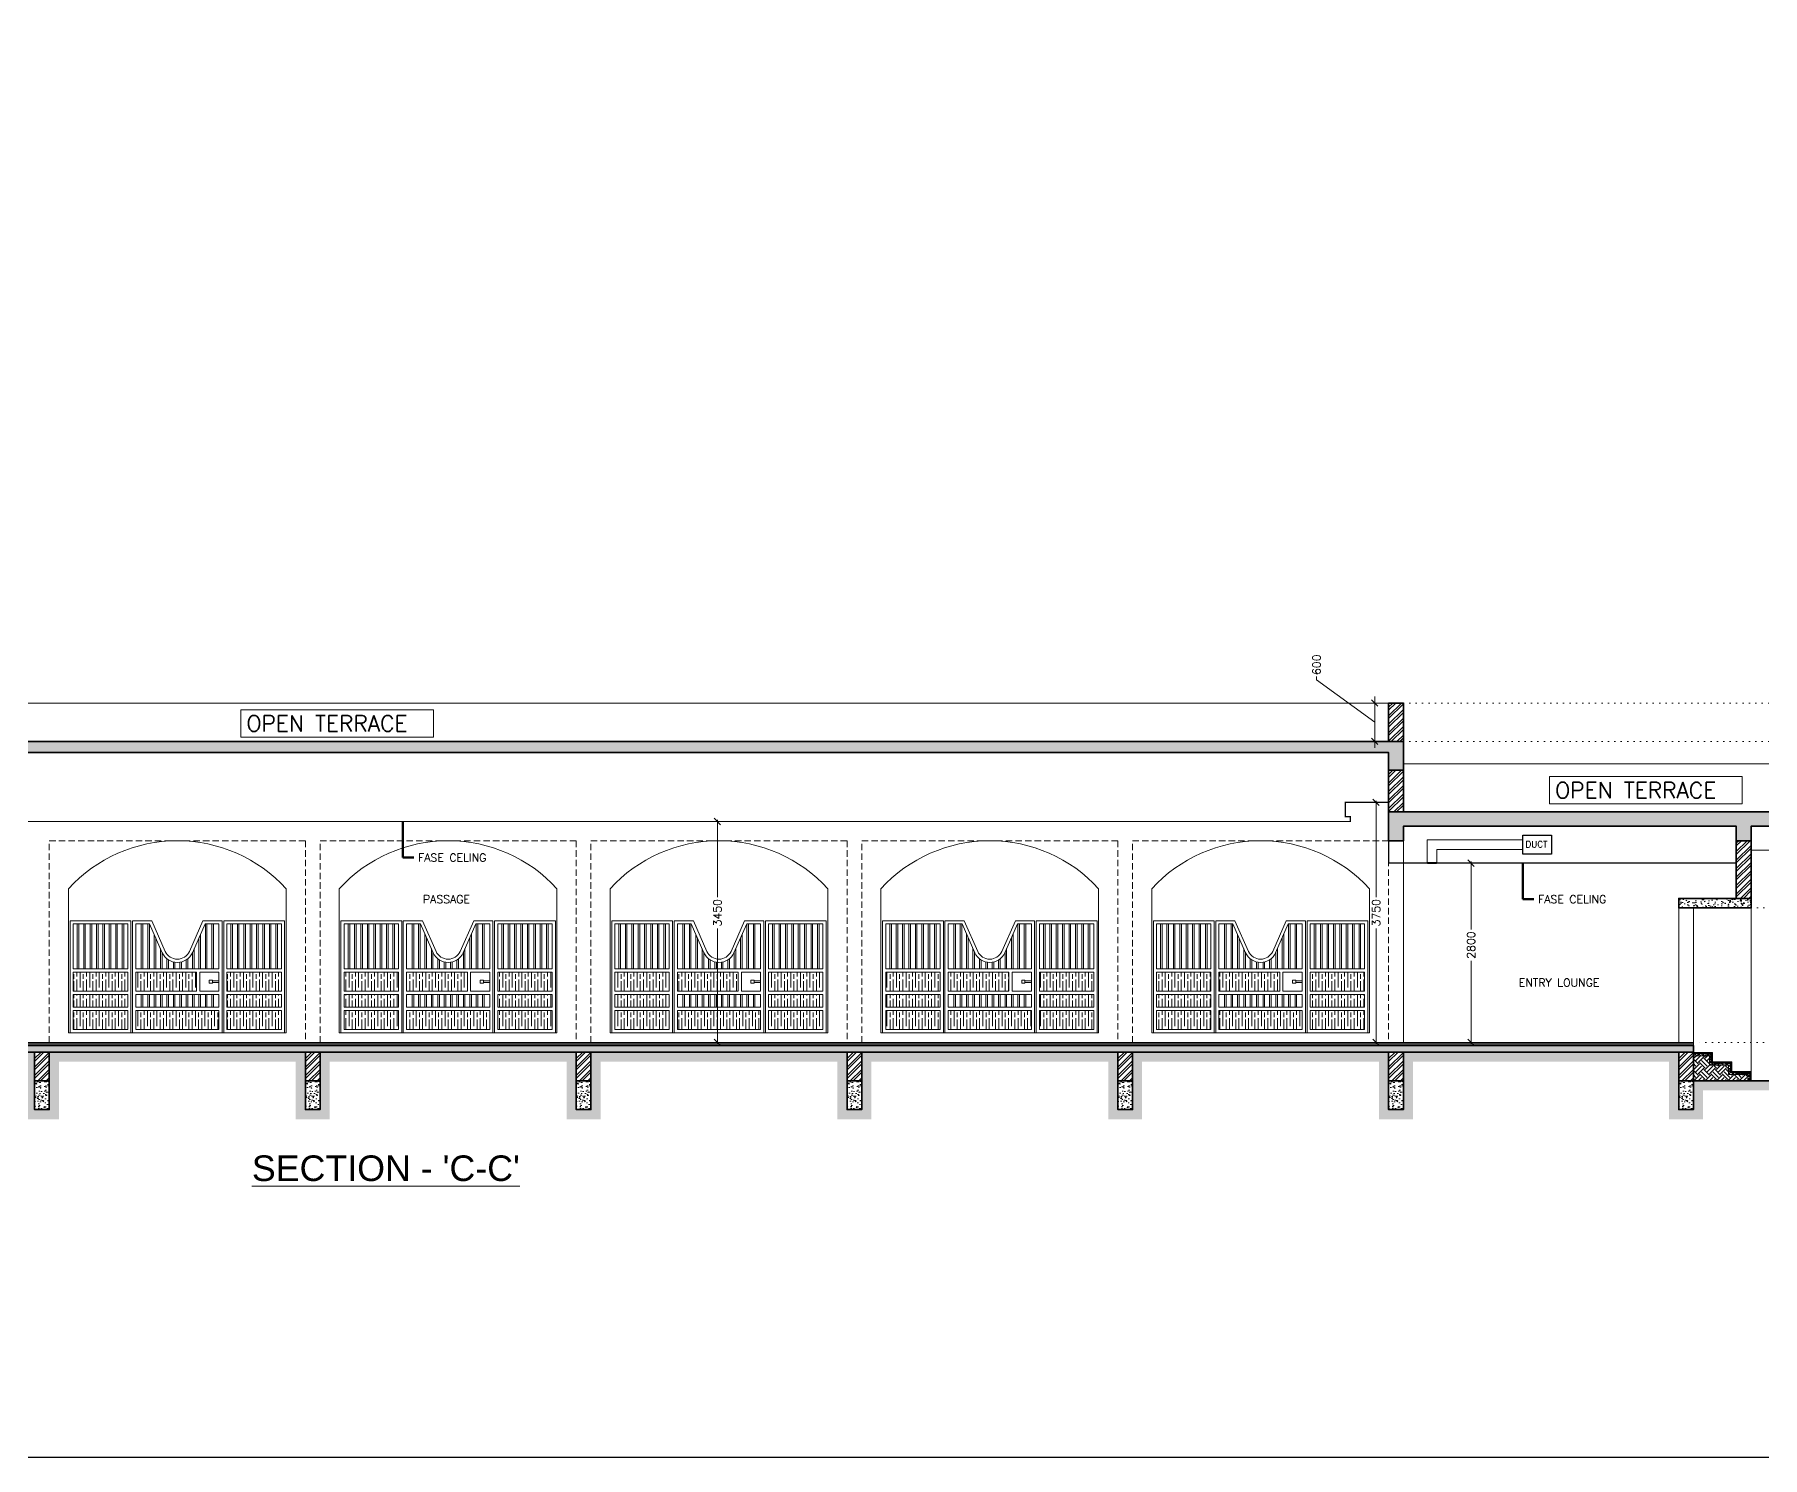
# Model space of a CAD drawing. Header units: millimetres. Extents: x -154478 to 73967, y -24076 to 107303.
# Drawn here: x -58461 to -31473, y 62863 to 85083 of the extents above; entities that cross this region are included whole.
import ezdxf

# ---------------------------------------------------------------- set-up
doc = ezdxf.new("R2010")
doc.units = ezdxf.units.MM
doc.header["$MEASUREMENT"] = 0
doc.header["$PDSIZE"] = -25
doc.linetypes.add('DASHED', pattern=[0.75, 0.5, -0.25])
doc.linetypes.add('DOT', pattern=[0.25, 0, -0.25])
for name, color, linetype, lineweight in [('CA-ANNO-DIMS', 8, 'Continuous', 15), ('CA-ANNO-TEXT', 8, 'Continuous', 20), ('CA-DOOR', 8, 'Continuous', 9), ('CA-ELEVATION', 8, 'Continuous', 15), ('CA-FLOR', 8, 'Continuous', 18), ('CA-HATCH', 8, 'Continuous', 5), ('CA-WALL-EXTR', 8, 'Continuous', 35), ('M_SUPPLY DUCT', 5, 'Continuous', 9)]:
    doc.layers.add(name, color=color, linetype=linetype, lineweight=lineweight)
doc.layers.add('RCP', color=5, linetype='Continuous')
doc.layers.add('Tital_BLock', color=7, linetype='Continuous')
doc.styles.add('ISO STANDARD', font='simplex.shx')
doc.dimstyles.new('ISO STANDARD', dxfattribs={"dimscale": 100, "dimtxt": 1.25, "dimasz": 1, "dimexe": 0.5, "dimexo": 0.75, "dimgap": 0.25, "dimtad": 0, "dimzin": 9, "dimdsep": 46, "dimtxsty": 'ISO STANDARD', "dimblk": 'OBLIQUE', "dimcen": 0.09, "dimdle": 0.25, "dimclrd": 256, "dimclre": 256, "dimclrt": 256, "dimadec": 0, "dimazin": 2, "dimtfac": 0.09, "dimtofl": 0, "dimtmove": 2, "dimatfit": 0, "dimfxl": 187.5, "dimtolj": 1, "dimtzin": 0, "dimlwd": 9, "dimlwe": 9, "dimarcsym": 2})
pattern_1 = [(45, (-118392.94, 66555.38), (0, 176.7767), [125, -125]), (45, (-118426.08, 66588.52), (0, 176.7767), [125, -125]), (45, (-118459.23, 66621.67), (0, 176.7767), [125, -125]), (135, (-118459.23, 66643.76), (-176.7767, 1e-14), [125, -125]), (135, (-118426.08, 66676.91), (-176.7767, 1e-14), [125, -125]), (135, (-118392.94, 66710.06), (-176.7767, 1e-14), [125, -125])]

# ---------------------------------------------------------------- blocks, each defined once
blk = doc.blocks.new('33')
at = {"layer": 'CA-HATCH', "transparency": 33554687}
h = blk.add_hatch(dxfattribs=at)
h.set_pattern_fill('GOST_WOOD', scale=25)
h.set_pattern_definition([(90, (0, 0), (150, -9e-15), [250, -50]), (90, (50, -50), (150, -9e-15), [150, -37.5, 75, -37.5]), (90, (100, -125), (150, -9e-15), [250, -50])])
h.paths.add_polyline_path([(-9132, 7293), (-9982, 7293), (-9982, 6993), (-9132, 6993)])
h.paths.add_polyline_path([(-8057, 7293), (-9007, 7293), (-9007, 6993), (-8057, 6993)])
h.paths.add_polyline_path([(-6732, 7293), (-7582, 7293), (-7582, 6993), (-6732, 6993)])
h.paths.add_polyline_path([(-6732, 6943), (-7582, 6943), (-7582, 6743), (-6732, 6743)])
h.paths.add_polyline_path([(-6732, 6693), (-7582, 6693), (-7582, 6393), (-6732, 6393)])
h.paths.add_polyline_path([(-7707, 6693), (-9007, 6693), (-9007, 6393), (-7707, 6393)])
h.paths.add_polyline_path([(-9132, 6693), (-9982, 6693), (-9982, 6393), (-9132, 6393)])
h.paths.add_polyline_path([(-9132, 6943), (-9982, 6943), (-9982, 6743), (-9132, 6743)])
at = {"layer": 'CA-DOOR'}
for points in [[(-10032, 8093), (-9082, 8093), (-9082, 6343), (-10032, 6343)], [(-9982, 7343), (-9982, 8043), (-9132, 8043), (-9132, 7343)], [(-9894, 8043), (-9919, 8043), (-9919, 7343), (-9894, 7343)], [(-9819, 8043), (-9794, 8043), (-9794, 7343), (-9819, 7343)], [(-9719, 8043), (-9694, 8043), (-9694, 7343), (-9719, 7343)], [(-9594, 8043), (-9619, 8043), (-9619, 7343), (-9594, 7343)], [(-9494, 8043), (-9519, 8043), (-9519, 7343), (-9494, 7343)], [(-9394, 8043), (-9419, 8043), (-9419, 7343), (-9394, 7343)], [(-9319, 8043), (-9294, 8043), (-9294, 7343), (-9319, 7343)], [(-9219, 8043), (-9194, 8043), (-9194, 7343), (-9219, 7343)], [(-8919, 8043), (-8894, 8043), (-8894, 7343), (-8919, 7343)], [(-8819, 8043), (-8794, 8043), (-8794, 7343), (-8819, 7343)], [(-7894, 8043), (-7919, 8043), (-7919, 7343), (-7894, 7343)], [(-7794, 8043), (-7819, 8043), (-7819, 7343), (-7794, 7343)], [(-6682, 8093), (-7632, 8093), (-7632, 6343), (-6682, 6343)], [(-6732, 7343), (-6732, 8043), (-7582, 8043), (-7582, 7343)], [(-7494, 8043), (-7519, 8043), (-7519, 7343), (-7494, 7343)], [(-7394, 8043), (-7419, 8043), (-7419, 7343), (-7394, 7343)], [(-7319, 8043), (-7294, 8043), (-7294, 7343), (-7319, 7343)], [(-7219, 8043), (-7194, 8043), (-7194, 7343), (-7219, 7343)], [(-7119, 8043), (-7094, 8043), (-7094, 7343), (-7119, 7343)], [(-6994, 8043), (-7019, 8043), (-7019, 7343), (-6994, 7343)], [(-6894, 8043), (-6919, 8043), (-6919, 7343), (-6894, 7343)], [(-6819, 8043), (-6794, 8043), (-6794, 7343), (-6819, 7343)], [(-9982, 6993), (-9982, 7293), (-9132, 7293), (-9132, 6993)], [(-8057, 7293), (-9007, 7293), (-9007, 6993), (-8057, 6993)], [(-8007, 6993), (-7707, 6993), (-7707, 7293), (-8007, 7293)], [(-6732, 6993), (-6732, 7293), (-7582, 7293), (-7582, 6993)], [(-7807, 7168), (-7807, 7156), (-7807, 7131), (-7807, 7119), (-7857, 7119), (-7857, 7168)], [(-7807, 7156), (-7707, 7156), (-7707, 7131), (-7807, 7131)], [(-9132, 6743), (-9982, 6743), (-9982, 6943), (-9132, 6943)], [(-9007, 6743), (-7707, 6743), (-7707, 6943), (-9007, 6943)], [(-8919, 6943), (-8894, 6943), (-8894, 6743), (-8919, 6743)], [(-8819, 6943), (-8794, 6943), (-8794, 6743), (-8819, 6743)], [(-8719, 6943), (-8694, 6943), (-8694, 6743), (-8719, 6743)], [(-8619, 6943), (-8594, 6943), (-8594, 6743), (-8619, 6743)], [(-8519, 6943), (-8494, 6943), (-8494, 6743), (-8519, 6743)], [(-8419, 6943), (-8394, 6943), (-8394, 6743), (-8419, 6743)], [(-8319, 6943), (-8294, 6943), (-8294, 6743), (-8319, 6743)], [(-8219, 6943), (-8194, 6943), (-8194, 6743), (-8219, 6743)], [(-8119, 6943), (-8094, 6943), (-8094, 6743), (-8119, 6743)], [(-8019, 6943), (-7994, 6943), (-7994, 6743), (-8019, 6743)], [(-7919, 6943), (-7894, 6943), (-7894, 6743), (-7919, 6743)], [(-7819, 6943), (-7794, 6943), (-7794, 6743), (-7819, 6743)], [(-7582, 6743), (-6732, 6743), (-6732, 6943), (-7582, 6943)], [(-9132, 6693), (-9132, 6393), (-9982, 6393), (-9982, 6693)], [(-9007, 6693), (-9007, 6393), (-7707, 6393), (-7707, 6693)], [(-7582, 6693), (-7582, 6393), (-6732, 6393), (-6732, 6693)]]:
    blk.add_lwpolyline(points, close=True, dxfattribs=at)
for points in [[(-8757, 8093), (-9057, 8093), (-9057, 6343), (-7657, 6343), (-7657, 8093), (-7957, 8093), (-8168, 7615, -0.642484), (-8546, 7615)], [(-7707, 7343), (-7707, 8043), (-7924, 8043), (-8122, 7594, -0.643448), (-8591, 7594), (-8789, 8043), (-9007, 8043), (-9007, 7343)]]:
    blk.add_lwpolyline(points, format="xyb", close=True, dxfattribs=at)
for points in [[(-8719, 7884), (-8719, 7343), (-8694, 7343), (-8694, 7828)], [(-7994, 7884), (-7994, 7343), (-8019, 7343), (-8019, 7828)], [(-8619, 7658), (-8619, 7343), (-8594, 7343), (-8594, 7601)], [(-8119, 7601), (-8119, 7343), (-8094, 7343), (-8094, 7658)], [(-8519, 7501), (-8519, 7343), (-8494, 7343), (-8494, 7483)], [(-8394, 7446), (-8394, 7343), (-8419, 7343), (-8419, 7451)], [(-8294, 7451), (-8294, 7343), (-8319, 7343), (-8319, 7446)], [(-8219, 7483), (-8219, 7343), (-8194, 7343), (-8194, 7501)]]:
    blk.add_lwpolyline(points, dxfattribs=at)
blk = doc.blocks.new('_Oblique')
at = {"color": 0, "linetype": 'ByBlock', "lineweight": -2}
blk.add_line((-0.5, -0.5), (0.5, 0.5), dxfattribs=at)
blk = doc.blocks.new('*D27')
at = {"layer": 'CA-ANNO-DIMS', "lineweight": 9, "transparency": 16777216}
for p, q in [((-38437, 75006), (-38437, 75056)), ((-37528, 74344), (-38437, 75006)), ((-37386, 74644), (-37578, 74644)), ((-37528, 74644), (-37528, 74744)), ((-37528, 74644), (-37528, 74044)), ((-37386, 74044), (-37578, 74044)), ((-37528, 74044), (-37528, 73944))]:
    blk.add_line(p, q, dxfattribs=at)
at = {"layer": 'Defpoints', "color": 0, "transparency": 16777216}
for p in [(-37311, 74644), (-37528, 74044), (-37311, 74044)]:
    blk.add_point(p, dxfattribs=at)
at = {"layer": 'CA-ANNO-DIMS', "lineweight": 9, "transparency": 16777216, "xscale": 100, "yscale": 100, "zscale": 100}
for p, rotation in [((-37528, 74644), 270), ((-37528, 74044), 90)]:
    blk.add_blockref('_Oblique', p, dxfattribs=dict(at, rotation=rotation))
at = {"layer": 'CA-ANNO-DIMS', "transparency": 16777216, "insert": (-38437, 75242), "char_height": 125, "attachment_point": 5, "rotation": 90, "style": 'ISO STANDARD'}
blk.add_mtext('\\A1;600', dxfattribs=at)
blk = doc.blocks.new('*D40')
at = {"layer": 'CA-ANNO-DIMS', "lineweight": 9, "transparency": 16777216}
for p, q in [((-37518, 73094), (-37558, 73094)), ((-37508, 73119), (-37508, 71614)), ((-37508, 69319), (-37508, 71124)), ((-37518, 69344), (-37558, 69344))]:
    blk.add_line(p, q, dxfattribs=at)
at = {"layer": 'Defpoints', "color": 0, "transparency": 16777216}
for p in [(-37508, 73094), (-37443, 73094), (-37443, 69344)]:
    blk.add_point(p, dxfattribs=at)
at = {"layer": 'CA-ANNO-DIMS', "lineweight": 9, "transparency": 16777216, "xscale": 100, "yscale": 100, "zscale": 100}
for p, rotation in [((-37508, 73094), 90), ((-37508, 69344), 270)]:
    blk.add_blockref('_Oblique', p, dxfattribs=dict(at, rotation=rotation))
at = {"layer": 'CA-ANNO-DIMS', "transparency": 16777216, "insert": (-37508, 71369), "char_height": 125, "attachment_point": 5, "rotation": 90, "style": 'ISO STANDARD'}
blk.add_mtext('\\A1;3750', dxfattribs=at)
blk = doc.blocks.new('*D41')
at = {"layer": 'CA-ANNO-DIMS', "lineweight": 9, "transparency": 16777216}
for p, q in [((-47806, 72794), (-47846, 72794)), ((-47796, 72819), (-47796, 71614)), ((-47796, 69319), (-47796, 71124)), ((-47806, 69344), (-47846, 69344))]:
    blk.add_line(p, q, dxfattribs=at)
at = {"layer": 'Defpoints', "color": 0, "transparency": 16777216}
for p in [(-47796, 72794), (-47731, 72794), (-47731, 69344)]:
    blk.add_point(p, dxfattribs=at)
at = {"layer": 'CA-ANNO-DIMS', "lineweight": 9, "transparency": 16777216, "xscale": 100, "yscale": 100, "zscale": 100}
for p, rotation in [((-47796, 72794), 90), ((-47796, 69344), 270)]:
    blk.add_blockref('_Oblique', p, dxfattribs=dict(at, rotation=rotation))
at = {"layer": 'CA-ANNO-DIMS', "transparency": 16777216, "insert": (-47796, 71369), "char_height": 125, "attachment_point": 5, "rotation": 90, "style": 'ISO STANDARD'}
blk.add_mtext('\\A1;3450', dxfattribs=at)
blk = doc.blocks.new('*D42')
at = {"layer": 'CA-ANNO-DIMS', "lineweight": 9, "transparency": 16777216}
for p, q in [((-36035, 72144), (-36075, 72144)), ((-36025, 72169), (-36025, 71110)), ((-36025, 69319), (-36025, 70620)), ((-36035, 69344), (-36075, 69344))]:
    blk.add_line(p, q, dxfattribs=at)
at = {"layer": 'Defpoints', "color": 0, "transparency": 16777216}
for p in [(-36025, 72144), (-35960, 72144), (-35960, 69344)]:
    blk.add_point(p, dxfattribs=at)
at = {"layer": 'CA-ANNO-DIMS', "lineweight": 9, "transparency": 16777216, "xscale": 100, "yscale": 100, "zscale": 100}
for p, rotation in [((-36025, 72144), 90), ((-36025, 69344), 270)]:
    blk.add_blockref('_Oblique', p, dxfattribs=dict(at, rotation=rotation))
at = {"layer": 'CA-ANNO-DIMS', "transparency": 16777216, "insert": (-36025, 70865), "char_height": 125, "attachment_point": 5, "rotation": 90, "style": 'ISO STANDARD'}
blk.add_mtext('\\A1;2800', dxfattribs=at)

msp = doc.modelspace()

# ---------------------------------------------------------------- hatches: boundary and pattern name
at = {"layer": 'CA-HATCH', "transparency": 33554687}
h = msp.add_hatch(dxfattribs=at)
h.set_pattern_fill('AR-CONC', color=256, scale=20)
h.set_pattern_definition([(50, (-53637.43, 6365.84), (143.45204, -12.55043), [15, -165]), (355, (-53637.43, 6365.84), (-27.75027, 150.43843), [12, -132]), (100.45144, (-53625.48, 6364.79), (115.70177, 137.888), [12.74804, -140.22842]), (46.1842, (-53637.43, 6405.84), (213.44827, -33.10386), [22.5, -247.5]), (96.63564, (-53619.65, 6403.08), (186.9324, 194.8237), [19.1221, -210.34275]), (351.18416, (-53637.43, 6405.84), (186.9324, 194.8237), [18, -198]), (21, (-53617.43, 6395.84), (119.38141, -80.52378), [15, -165]), (326, (-53617.43, 6395.84), (48.66307, 145.03), [12, -132]), (71.45144, (-53607.48, 6389.13), (168.04448, 64.50623), [12.74804, -140.22842]), (37.5, (-53637.43, 6365.84), (2.43197, 66.57877), [0, -130.4, 0, -134, 0, -132.5]), (7.5, (-53637.43, 6365.84), (52.61391, 78.88234), [0, -76.4, 0, -127.4, 0, -50.5]), (327.5, (-53682.03, 6365.84), (106.764487, -4.510974), [0, -50, 0, -156, 0, -207]), (317.5, (-53702.03, 6365.84), (116.63723, 20.021), [0, -65, 0, -103.6, 0, -147])])
h.paths.add_polyline_path([(-62691.484, 73894.176), (-76321.484, 73894.176), (-76321.484, 73094.176), (-76471.484, 73094.176), (-76471.484, 73894.176), (-76951.484, 73944.176), (-76951.484, 74044.176), (-76471.484, 74044.176), (-76471.484, 74644.176), (-76121.484, 74644.176), (-76121.484, 74044.176), (-70774.296, 74044.176), (-70774.296, 74644.176), (-70424.296, 74644.176), (-70424.296, 74044.176), (-68121.484, 74044.176), (-68121.484, 74644.176), (-67891.484, 74644.176), (-67891.484, 74044.176), (-37081.484, 74044.176), (-37081.484, 73594.176), (-37311.484, 73594.176), (-37311.484, 73869.176), (-62461.484, 73869.176), (-62461.484, 73594.176), (-62691.484, 73594.176)])
h = msp.add_hatch(dxfattribs=at)
h.set_pattern_fill('ANSI32', color=256, scale=250)
h.set_pattern_definition([(45, (-93012.94, 66605.38), (-66.29126, 66.29126), []), (45, (-92968.74, 66605.38), (-66.29126, 66.29126), [])])
h.paths.add_polyline_path([(-37081.484, 74644.176), (-37311.484, 74644.176), (-37311.484, 74044.176), (-37081.484, 74044.176)])
h = msp.add_hatch(dxfattribs=at)
h.set_pattern_fill('ANSI32', color=256, scale=250)
h.set_pattern_definition([(45, (-82436.73, 56773.76), (-66.29126, 66.29126), []), (45, (-82392.53, 56773.76), (-66.29126, 66.29126), [])])
h.paths.add_polyline_path([(-37311.484, 72944.176), (-37081.484, 72944.176), (-37081.484, 73594.176), (-37311.484, 73594.176)])
h = msp.add_hatch(dxfattribs=at)
h.set_pattern_fill('AR-CONC', color=256, scale=20)
h.set_pattern_definition([(50, (-78392.42, 56773.76), (143.45204, -12.55043), [15, -165]), (355, (-78392.42, 56773.76), (-27.75027, 150.43843), [12, -132]), (100.45144, (-78380.47, 56772.72), (115.70177, 137.888), [12.74804, -140.22842]), (46.1842, (-78392.42, 56813.76), (213.44827, -33.10386), [22.5, -247.5]), (96.63564, (-78374.63, 56811), (186.9324, 194.8237), [19.1221, -210.34275]), (351.18416, (-78392.42, 56813.76), (186.9324, 194.8237), [18, -198]), (21, (-78372.42, 56803.76), (119.3814, -80.52378), [15, -165]), (326, (-78372.42, 56803.76), (48.66307, 145.03), [12, -132]), (71.45144, (-78362.47, 56797.05), (168.04448, 64.50623), [12.74804, -140.22842]), (37.5, (-78392.42, 56773.763), (2.43197, 66.57877), [0, -130.4, 0, -134, 0, -132.5]), (7.5, (-78392.42, 56773.76), (52.61391, 78.88234), [0, -76.4, 0, -127.4, 0, -50.5]), (327.5, (-78437.02, 56773.763), (106.764487, -4.510974), [0, -50, 0, -156, 0, -207]), (317.5, (-78457.02, 56773.76), (116.63723, 20.021), [0, -65, 0, -103.6, 0, -147])])
h.paths.add_polyline_path([(-37311.484, 72944.176), (-23922.557, 72944.176), (-23922.557, 72844.176), (-24322.557, 72719.176), (-24422.557, 72719.176), (-24422.557, 72344.176), (-24822.557, 72344.176), (-24822.557, 72719.176), (-30422.557, 72719.176), (-30422.557, 72344.176), (-30822.557, 72344.176), (-30822.557, 72719.176), (-31651.484, 72719.176), (-31651.484, 72494.176), (-31881.484, 72494.176), (-31881.484, 72719.176), (-37081.484, 72719.176), (-37081.484, 72494.176), (-37311.484, 72494.176)])
h = msp.add_hatch(dxfattribs=at)
h.set_pattern_fill('ANSI32', color=256, scale=250)
h.set_pattern_definition([(45, (-118392.94, 66555.38), (-66.29126, 66.29126), []), (45, (-118348.74, 66555.38), (-66.29126, 66.29126), [])])
h.paths.add_polyline_path([(-31881.484, 71594.176), (-31651.484, 71594.176), (-31651.484, 72494.176), (-31881.484, 72494.176)])
h = msp.add_hatch(dxfattribs=at)
h.set_pattern_fill('AR-CONC', color=256, scale=20)
h.set_pattern_definition([(50, (-118392.94, 66555.38), (143.45204, -12.55043), [15, -165]), (355, (-118392.94, 66555.38), (-27.75027, 150.43843), [12, -132]), (100.45144, (-118380.98, 66554.33), (115.70177, 137.888), [12.74804, -140.22842]), (46.1842, (-118392.94, 66595.38), (213.44827, -33.10386), [22.5, -247.5]), (96.63564, (-118375.15, 66592.62), (186.9324, 194.8237), [19.12207, -210.34275]), (351.18416, (-118392.94, 66595.38), (186.9324, 194.8237), [18, -198]), (21, (-118372.94, 66585.38), (119.38141, -80.52378), [15, -165]), (326, (-118372.94, 66585.38), (48.66307, 145.03), [12, -132]), (71.45144, (-118362.99, 66578.67), (168.04448, 64.50623), [12.74804, -140.22842]), (37.5, (-118392.94, 66555.376), (2.43197, 66.57877), [0, -130.4, 0, -134, 0, -132.5]), (7.5, (-118392.94, 66555.376), (52.61391, 78.88234), [0, -76.4, 0, -127.4, 0, -50.5]), (327.5, (-118437.54, 66555.376), (106.764487, -4.510974), [0, -50, 0, -156, 0, -207]), (317.5, (-118457.54, 66555.38), (116.63723, 20.021), [0, -65, 0, -103.6, 0, -147])])
h.paths.add_polyline_path([(-31651.484, 71444.176), (-31651.484, 71594.176), (-32781.484, 71594.176), (-32781.484, 71444.176)])
h = msp.add_hatch(dxfattribs=at)
h.set_pattern_fill('EARTH', color=256, scale=500, angle=45)
h.set_pattern_definition(pattern_1)
h.paths.add_polyline_path([(-68121.484, 69194.176), (-76121.484, 69194.176), (-76121.484, 68294.176), (-76471.484, 68294.176), (-76471.484, 68744.176), (-79651.484, 68744.176), (-79651.484, 68594.176), (-76621.484, 68594.176), (-76621.484, 68144.176), (-75971.484, 68144.176), (-75971.484, 69044.176), (-68271.484, 69044.176), (-68271.484, 68144.176), (-67741.484, 68144.176), (-67741.484, 69044.176), (-62841.484, 69044.176), (-62841.484, 68144.176), (-62311.484, 68144.176), (-62311.484, 69044.176), (-58611.484, 69044.176), (-58611.484, 68144.176), (-58081.484, 68144.176), (-58081.484, 69044.176), (-54381.484, 69044.176), (-54381.484, 68144.176), (-53851.484, 68144.176), (-53851.484, 69044.176), (-50151.484, 69044.176), (-50151.484, 68144.176), (-49621.484, 68144.176), (-49621.484, 69044.176), (-45921.484, 69044.176), (-45921.484, 68144.176), (-45391.484, 68144.176), (-45391.484, 69044.176), (-41691.484, 69044.176), (-41691.484, 68144.176), (-41161.484, 68144.176), (-41161.484, 69044.176), (-37461.484, 69044.176), (-37461.484, 68144.176), (-36931.484, 68144.176), (-36931.484, 69044.176), (-32931.484, 69044.176), (-32931.484, 68144.176), (-32401.484, 68144.176), (-32401.484, 68594.176), (-21200.257, 68594.176), (-21200.257, 68744.176), (-32551.484, 68744.176), (-32551.484, 68294.176), (-32781.484, 68294.176), (-32781.484, 69194.176), (-37081.484, 69194.176), (-37081.484, 68294.176), (-37311.484, 68294.176), (-37311.484, 69194.176), (-41311.484, 69194.176), (-41311.484, 68294.176), (-41541.484, 68294.176), (-41541.484, 69194.176), (-45541.484, 69194.176), (-45541.484, 68294.176), (-45771.484, 68294.176), (-45771.484, 69194.176), (-49771.484, 69194.176), (-49771.484, 68294.176), (-50001.484, 68294.176), (-50001.484, 69194.176), (-54001.484, 69194.176), (-54001.484, 68294.176), (-54231.484, 68294.176), (-54231.484, 69194.176), (-58231.484, 69194.176), (-58231.484, 68294.176), (-58461.484, 68294.176), (-58461.484, 69194.176), (-62461.484, 69194.176), (-62461.484, 68294.176), (-62691.484, 68294.176), (-62691.484, 69194.176), (-67891.484, 69194.176), (-67891.484, 68294.176), (-68121.484, 68294.176)])
at = {"layer": 'CA-HATCH', "transparency": 33554559}
h = msp.add_hatch(dxfattribs=at)
h.set_pattern_fill('ANSI31', color=256)
h.set_pattern_definition([(45, (-82436.72776, 56773.76314), (-0.08838834765, 0.08838834765), [])])
h.paths.add_polyline_path([(-76471.484, 69344.176), (-32551.484, 69344.176), (-32551.484, 69324.176), (-76471.484, 69324.176)])
h = msp.add_hatch(dxfattribs=at)
h.set_pattern_fill('AR-SAND', color=256, scale=20)
h.set_pattern_definition([(37.5, (-82436.728, 56773.763), (-1.259867, 38.536475), [0, -30.4, 0, -34, 0, -32.5]), (7.5, (-82436.73, 56773.763), (35.395534, 56.44292), [0, -16.4, 0, -27.4, 0, -10.5]), (327.5, (-82461.328, 56773.763), (62.282837, 0.11318), [0, -10, 0, -36, 0, -47]), (317.5, (-82461.33, 56773.763), (60.12253, 17.55351), [0, -5, 0, -23.6, 0, -27])])
h.paths.add_polyline_path([(-76471.484, 69324.176), (-32551.484, 69324.176), (-32551.484, 69294.176), (-76471.484, 69294.176)])
at = {"layer": 'CA-HATCH', "transparency": 33554687}
h = msp.add_hatch(dxfattribs=at)
h.set_pattern_fill('AR-CONC', color=256, scale=20)
h.set_pattern_definition([(50, (-41489.78, 7583.21), (143.45204, -12.55043), [15, -165]), (355, (-41489.78, 7583.21), (-27.75027, 150.43843), [12, -132]), (100.45144, (-41477.83, 7582.17), (115.70177, 137.888), [12.74804, -140.22842]), (46.1842, (-41489.78, 7623.21), (213.44827, -33.10386), [22.5, -247.5]), (96.63564, (-41472, 7620.45), (186.9324, 194.8237), [19.1221, -210.34275]), (351.18416, (-41489.78, 7623.21), (186.9324, 194.8237), [18, -198]), (21, (-41469.78, 7613.21), (119.38141, -80.52378), [15, -165]), (326, (-41469.78, 7613.21), (48.66307, 145.03), [12, -132]), (71.45144, (-41459.83, 7606.5), (168.04448, 64.50623), [12.74804, -140.22842]), (37.5, (-41489.78, 7583.213), (2.43197, 66.57877), [0, -130.4, 0, -134, 0, -132.5]), (7.5, (-41489.78, 7583.21), (52.61391, 78.88234), [0, -76.4, 0, -127.4, 0, -50.5]), (327.5, (-41534.38, 7583.213), (106.764487, -4.510974), [0, -50, 0, -156, 0, -207]), (317.5, (-41554.38, 7583.21), (116.63723, 20.021), [0, -65, 0, -103.6, 0, -147])])
h.paths.add_polyline_path([(-76471.484, 69294.176), (-32551.484, 69294.176), (-32551.484, 69194.176), (-76471.484, 69194.176)])
h = msp.add_hatch(dxfattribs=at)
h.set_pattern_fill('ANSI32', color=256, scale=250)
h.set_pattern_definition([(45, (-114162.94, 66555.38), (-66.29126, 66.29126), []), (45, (-114118.74, 66555.38), (-66.29126, 66.29126), [])])
h.paths.add_polyline_path([(-58231.484, 69194.176), (-58461.484, 69194.176), (-58461.484, 68744.176), (-58231.484, 68744.176)])
h = msp.add_hatch(dxfattribs=at)
h.set_pattern_fill('ANSI32', color=256, scale=250)
h.set_pattern_definition([(45, (-109932.94, 66555.38), (-66.29126, 66.29126), []), (45, (-109888.74, 66555.38), (-66.29126, 66.29126), [])])
h.paths.add_polyline_path([(-54001.484, 69194.176), (-54231.484, 69194.176), (-54231.484, 68744.176), (-54001.484, 68744.176)])
h = msp.add_hatch(dxfattribs=at)
h.set_pattern_fill('ANSI32', color=256, scale=250)
h.set_pattern_definition([(45, (-105702.94, 66555.38), (-66.29126, 66.29126), []), (45, (-105658.74, 66555.38), (-66.29126, 66.29126), [])])
h.paths.add_polyline_path([(-49771.484, 69194.176), (-50001.484, 69194.176), (-50001.484, 68744.176), (-49771.484, 68744.176)])
h = msp.add_hatch(dxfattribs=at)
h.set_pattern_fill('ANSI32', color=256, scale=250)
h.set_pattern_definition([(45, (-101472.94, 66555.38), (-66.29126, 66.29126), []), (45, (-101428.74, 66555.38), (-66.29126, 66.29126), [])])
h.paths.add_polyline_path([(-45541.484, 69194.176), (-45771.484, 69194.176), (-45771.484, 68744.176), (-45541.484, 68744.176)])
h = msp.add_hatch(dxfattribs=at)
h.set_pattern_fill('ANSI32', color=256, scale=250)
h.set_pattern_definition([(45, (-97242.94, 66555.38), (-66.29126, 66.29126), []), (45, (-97198.74, 66555.38), (-66.29126, 66.29126), [])])
h.paths.add_polyline_path([(-41311.484, 69194.176), (-41541.484, 69194.176), (-41541.484, 68744.176), (-41311.484, 68744.176)])
h = msp.add_hatch(dxfattribs=at)
h.set_pattern_fill('ANSI32', color=256, scale=250)
h.set_pattern_definition([(45, (-93012.94, 66555.38), (-66.29126, 66.29126), []), (45, (-92968.74, 66555.38), (-66.29126, 66.29126), [])])
h.paths.add_polyline_path([(-37081.484, 69194.176), (-37311.484, 69194.176), (-37311.484, 68744.176), (-37081.484, 68744.176)])
h = msp.add_hatch(dxfattribs=at)
h.set_pattern_fill('ANSI32', color=256, scale=250)
h.set_pattern_definition([(45, (-88482.94, 66555.38), (-66.29126, 66.29126), []), (45, (-88438.74, 66555.38), (-66.29126, 66.29126), [])])
h.paths.add_polyline_path([(-32551.484, 69194.176), (-32781.484, 69194.176), (-32781.484, 68744.176), (-32551.484, 68744.176)])
at = {"layer": 'CA-HATCH', "transparency": 33554559}
h = msp.add_hatch(dxfattribs=at)
h.set_pattern_fill('ANSI31', color=256)
h.set_pattern_definition([(45, (-118392.93842, 66555.37564), (-0.08838834765, 0.08838834765), [])])
h.paths.add_polyline_path([(-32551.484, 69186.676), (-32551.484, 69166.676), (-32271.484, 69166.676), (-32271.484, 69019.176), (-31971.484, 69019.176), (-31971.484, 68871.676), (-31671.484, 68871.676), (-31671.484, 68744.176), (-31651.484, 68744.176), (-31651.484, 68891.676), (-31951.484, 68891.676), (-31951.484, 69039.176), (-32251.484, 69039.176), (-32251.484, 69186.676)])
h = msp.add_hatch(dxfattribs=at)
h.set_pattern_fill('AR-SAND', color=256, scale=20)
h.set_pattern_definition([(37.5, (-60011.163, -25329.114), (-1.259867, 38.536475), [0, -30.4, 0, -34, 0, -32.5]), (7.5, (-60011.163, -25329.114), (35.395534, 56.44292), [0, -16.4, 0, -27.4, 0, -10.5]), (327.5, (-60035.763, -25329.114), (62.282837, 0.113181), [0, -10, 0, -36, 0, -47]), (317.5, (-60035.763, -25329.114), (60.122532, 17.55351), [0, -5, 0, -23.6, 0, -27])])
h.paths.add_polyline_path([(-32551.484, 69166.676), (-32551.484, 69136.676), (-32301.484, 69136.676), (-32301.484, 68989.176), (-32001.484, 68989.176), (-32001.484, 68841.676), (-31701.484, 68841.676), (-31701.484, 68744.176), (-31671.484, 68744.176), (-31671.484, 68871.676), (-31971.484, 68871.676), (-31971.484, 69019.176), (-32271.484, 69019.176), (-32271.484, 69166.676)])
at = {"layer": 'CA-HATCH', "transparency": 33554687}
h = msp.add_hatch(dxfattribs=at)
h.set_pattern_fill('EARTH', color=256, scale=500, angle=45)
h.set_pattern_definition(pattern_1)
h.paths.add_polyline_path([(-32551.484, 69136.676), (-32551.484, 68744.176), (-31701.484, 68744.176), (-31701.484, 68841.676), (-32001.484, 68841.676), (-32001.484, 68989.176), (-32301.484, 68989.176), (-32301.484, 69136.676)])
h = msp.add_hatch(dxfattribs=at)
h.set_pattern_fill('AR-CONC', color=256, scale=20)
h.set_pattern_definition([(50, (-114162.94, 66555.38), (143.45204, -12.55043), [15, -165]), (355, (-114162.94, 66555.38), (-27.75027, 150.43843), [12, -132]), (100.45144, (-114150.98, 66554.33), (115.70177, 137.888), [12.74804, -140.22842]), (46.1842, (-114162.94, 66595.38), (213.44827, -33.10386), [22.5, -247.5]), (96.63564, (-114145.15, 66592.62), (186.9324, 194.8237), [19.1221, -210.34275]), (351.18416, (-114162.94, 66595.38), (186.9324, 194.8237), [18, -198]), (21, (-114142.94, 66585.38), (119.3814, -80.52378), [15, -165]), (326, (-114142.94, 66585.38), (48.66307, 145.03), [12, -132]), (71.45144, (-114132.99, 66578.67), (168.04448, 64.50623), [12.74804, -140.22842]), (37.5, (-114162.94, 66555.376), (2.43197, 66.57877), [0, -130.4, 0, -134, 0, -132.5]), (7.5, (-114162.94, 66555.376), (52.61391, 78.88234), [0, -76.4, 0, -127.4, 0, -50.5]), (327.5, (-114207.54, 66555.376), (106.764487, -4.510974), [0, -50, 0, -156, 0, -207]), (317.5, (-114227.54, 66555.38), (116.63723, 20.021), [0, -65, 0, -103.6, 0, -147])])
h.paths.add_polyline_path([(-58461.484, 68294.176), (-58231.484, 68294.176), (-58231.484, 68744.176), (-58461.484, 68744.176)])
h = msp.add_hatch(dxfattribs=at)
h.set_pattern_fill('AR-CONC', color=256, scale=20)
h.set_pattern_definition([(50, (-109932.94, 66555.38), (143.45204, -12.55043), [15, -165]), (355, (-109932.94, 66555.38), (-27.75027, 150.43843), [12, -132]), (100.45144, (-109920.98, 66554.33), (115.70177, 137.888), [12.74804, -140.22842]), (46.1842, (-109932.94, 66595.38), (213.44827, -33.10386), [22.5, -247.5]), (96.63564, (-109915.15, 66592.62), (186.9324, 194.8237), [19.1221, -210.34275]), (351.18416, (-109932.94, 66595.38), (186.9324, 194.8237), [18, -198]), (21, (-109912.94, 66585.38), (119.3814, -80.52378), [15, -165]), (326, (-109912.94, 66585.38), (48.66307, 145.03), [12, -132]), (71.45144, (-109902.99, 66578.67), (168.04448, 64.50623), [12.74804, -140.22842]), (37.5, (-109932.94, 66555.376), (2.43197, 66.57877), [0, -130.4, 0, -134, 0, -132.5]), (7.5, (-109932.94, 66555.376), (52.61391, 78.88234), [0, -76.4, 0, -127.4, 0, -50.5]), (327.5, (-109977.54, 66555.376), (106.764487, -4.510974), [0, -50, 0, -156, 0, -207]), (317.5, (-109997.54, 66555.38), (116.63723, 20.021), [0, -65, 0, -103.6, 0, -147])])
h.paths.add_polyline_path([(-54231.484, 68294.176), (-54001.484, 68294.176), (-54001.484, 68744.176), (-54231.484, 68744.176)])
h = msp.add_hatch(dxfattribs=at)
h.set_pattern_fill('AR-CONC', color=256, scale=20)
h.set_pattern_definition([(50, (-105702.94, 66555.38), (143.45204, -12.55043), [15, -165]), (355, (-105702.94, 66555.38), (-27.75027, 150.43843), [12, -132]), (100.45144, (-105690.98, 66554.33), (115.70177, 137.888), [12.74804, -140.22842]), (46.1842, (-105702.94, 66595.38), (213.44827, -33.10386), [22.5, -247.5]), (96.63564, (-105685.15, 66592.62), (186.9324, 194.8237), [19.1221, -210.34275]), (351.18416, (-105702.94, 66595.38), (186.9324, 194.8237), [18, -198]), (21, (-105682.94, 66585.38), (119.3814, -80.52378), [15, -165]), (326, (-105682.94, 66585.38), (48.66307, 145.03), [12, -132]), (71.45144, (-105672.99, 66578.67), (168.04448, 64.50623), [12.74804, -140.22842]), (37.5, (-105702.94, 66555.376), (2.43197, 66.57877), [0, -130.4, 0, -134, 0, -132.5]), (7.5, (-105702.94, 66555.376), (52.61391, 78.88234), [0, -76.4, 0, -127.4, 0, -50.5]), (327.5, (-105747.54, 66555.376), (106.764487, -4.510974), [0, -50, 0, -156, 0, -207]), (317.5, (-105767.54, 66555.38), (116.63723, 20.021), [0, -65, 0, -103.6, 0, -147])])
h.paths.add_polyline_path([(-50001.484, 68294.176), (-49771.484, 68294.176), (-49771.484, 68744.176), (-50001.484, 68744.176)])
h = msp.add_hatch(dxfattribs=at)
h.set_pattern_fill('AR-CONC', color=256, scale=20)
h.set_pattern_definition([(50, (-101472.94, 66555.38), (143.45204, -12.55043), [15, -165]), (355, (-101472.94, 66555.38), (-27.75027, 150.43843), [12, -132]), (100.45144, (-101460.98, 66554.33), (115.70177, 137.888), [12.74804, -140.22842]), (46.1842, (-101472.94, 66595.38), (213.44827, -33.10386), [22.5, -247.5]), (96.63564, (-101455.15, 66592.62), (186.9324, 194.8237), [19.1221, -210.34275]), (351.18416, (-101472.94, 66595.38), (186.9324, 194.8237), [18, -198]), (21, (-101452.94, 66585.38), (119.3814, -80.52378), [15, -165]), (326, (-101452.94, 66585.38), (48.66307, 145.03), [12, -132]), (71.45144, (-101442.99, 66578.67), (168.04448, 64.50623), [12.74804, -140.22842]), (37.5, (-101472.94, 66555.376), (2.43197, 66.57877), [0, -130.4, 0, -134, 0, -132.5]), (7.5, (-101472.94, 66555.376), (52.61391, 78.88234), [0, -76.4, 0, -127.4, 0, -50.5]), (327.5, (-101517.54, 66555.376), (106.764487, -4.510974), [0, -50, 0, -156, 0, -207]), (317.5, (-101537.54, 66555.38), (116.63723, 20.021), [0, -65, 0, -103.6, 0, -147])])
h.paths.add_polyline_path([(-45771.484, 68294.176), (-45541.484, 68294.176), (-45541.484, 68744.176), (-45771.484, 68744.176)])
h = msp.add_hatch(dxfattribs=at)
h.set_pattern_fill('AR-CONC', color=256, scale=20)
h.set_pattern_definition([(50, (-97242.94, 66555.38), (143.45204, -12.55043), [15, -165]), (355, (-97242.94, 66555.38), (-27.75027, 150.43843), [12, -132]), (100.45144, (-97230.98, 66554.33), (115.70177, 137.888), [12.74804, -140.22842]), (46.1842, (-97242.94, 66595.38), (213.44827, -33.10386), [22.5, -247.5]), (96.63564, (-97225.15, 66592.62), (186.9324, 194.8237), [19.1221, -210.34275]), (351.18416, (-97242.94, 66595.38), (186.9324, 194.8237), [18, -198]), (21, (-97222.94, 66585.38), (119.3814, -80.52378), [15, -165]), (326, (-97222.94, 66585.38), (48.66307, 145.03), [12, -132]), (71.45144, (-97212.99, 66578.67), (168.04448, 64.50623), [12.74804, -140.22842]), (37.5, (-97242.94, 66555.376), (2.43197, 66.57877), [0, -130.4, 0, -134, 0, -132.5]), (7.5, (-97242.94, 66555.376), (52.61391, 78.88234), [0, -76.4, 0, -127.4, 0, -50.5]), (327.5, (-97287.54, 66555.376), (106.764487, -4.510974), [0, -50, 0, -156, 0, -207]), (317.5, (-97307.54, 66555.38), (116.63723, 20.021), [0, -65, 0, -103.6, 0, -147])])
h.paths.add_polyline_path([(-41541.484, 68294.176), (-41311.484, 68294.176), (-41311.484, 68744.176), (-41541.484, 68744.176)])
h = msp.add_hatch(dxfattribs=at)
h.set_pattern_fill('AR-CONC', color=256, scale=20)
h.set_pattern_definition([(50, (-93012.94, 66555.38), (143.45204, -12.55043), [15, -165]), (355, (-93012.94, 66555.38), (-27.75027, 150.43843), [12, -132]), (100.45144, (-93000.98, 66554.33), (115.70177, 137.888), [12.74804, -140.22842]), (46.1842, (-93012.94, 66595.38), (213.44827, -33.10386), [22.5, -247.5]), (96.63564, (-92995.15, 66592.62), (186.9324, 194.8237), [19.1221, -210.34275]), (351.18416, (-93012.94, 66595.38), (186.9324, 194.8237), [18, -198]), (21, (-92992.94, 66585.38), (119.3814, -80.52378), [15, -165]), (326, (-92992.94, 66585.38), (48.66307, 145.03), [12, -132]), (71.45144, (-92982.99, 66578.67), (168.04448, 64.50623), [12.74804, -140.22842]), (37.5, (-93012.94, 66555.376), (2.43197, 66.57877), [0, -130.4, 0, -134, 0, -132.5]), (7.5, (-93012.94, 66555.376), (52.61391, 78.88234), [0, -76.4, 0, -127.4, 0, -50.5]), (327.5, (-93057.54, 66555.376), (106.764487, -4.510974), [0, -50, 0, -156, 0, -207]), (317.5, (-93077.54, 66555.38), (116.63723, 20.021), [0, -65, 0, -103.6, 0, -147])])
h.paths.add_polyline_path([(-37311.484, 68294.176), (-37081.484, 68294.176), (-37081.484, 68744.176), (-37311.484, 68744.176)])
h = msp.add_hatch(dxfattribs=at)
h.set_pattern_fill('AR-CONC', color=256, scale=20)
h.set_pattern_definition([(50, (-88482.94, 66555.38), (143.45204, -12.55043), [15, -165]), (355, (-88482.94, 66555.38), (-27.75027, 150.43843), [12, -132]), (100.45144, (-88470.98, 66554.33), (115.70177, 137.888), [12.74804, -140.22842]), (46.1842, (-88482.94, 66595.38), (213.44827, -33.10386), [22.5, -247.5]), (96.63564, (-88465.15, 66592.62), (186.9324, 194.8237), [19.1221, -210.34275]), (351.18416, (-88482.94, 66595.38), (186.9324, 194.8237), [18, -198]), (21, (-88462.94, 66585.38), (119.3814, -80.52378), [15, -165]), (326, (-88462.94, 66585.38), (48.66307, 145.03), [12, -132]), (71.45144, (-88452.99, 66578.67), (168.04448, 64.50623), [12.74804, -140.22842]), (37.5, (-88482.94, 66555.376), (2.43197, 66.57877), [0, -130.4, 0, -134, 0, -132.5]), (7.5, (-88482.94, 66555.376), (52.61391, 78.88234), [0, -76.4, 0, -127.4, 0, -50.5]), (327.5, (-88527.54, 66555.376), (106.764487, -4.510974), [0, -50, 0, -156, 0, -207]), (317.5, (-88547.54, 66555.38), (116.63723, 20.021), [0, -65, 0, -103.6, 0, -147])])
h.paths.add_polyline_path([(-32781.484, 68294.176), (-32551.484, 68294.176), (-32551.484, 68744.176), (-32781.484, 68744.176)])

# ---------------------------------------------------------------- linework, layer by layer
at = {"layer": 'CA-ANNO-TEXT', "color": 8, "linetype": 'DOT', "ltscale": 400}
for p, q in [((-37081.484, 74644.176), (-20543.388, 74644.176)), ((-37081.484, 74044.176), (-20543.388, 74044.176)), ((-31651.484, 71444.176), (-20543.388, 71444.176)), ((-20543.388, 69344.176), (-32551.484, 69344.176))]:
    msp.add_line(p, q, dxfattribs=at)
at = {"layer": 'CA-ANNO-TEXT'}
for points in [[(-55240.174, 74113.49), (-55240.174, 74538.49), (-52231.593, 74538.49), (-52231.593, 74113.49)], [(-34798.705, 73069.29), (-34798.705, 73494.29), (-31790.124, 73494.29), (-31790.124, 73069.29)]]:
    msp.add_lwpolyline(points, close=True, dxfattribs=at)
at = {"layer": 'CA-ELEVATION'}
for p, q in [((-76121.484, 74644.176), (-37311.484, 74644.176)), ((-30822.557, 72344.176), (-31651.484, 72344.176)), ((-32781.484, 69344.176), (-32781.484, 71444.176)), ((-32551.484, 69344.176), (-32551.484, 71444.176)), ((-31651.484, 68744.176), (-31651.484, 71444.176))]:
    msp.add_line(p, q, dxfattribs=at)
at = {"layer": 'CA-ELEVATION', "ltscale": 100}
msp.add_line((-37081.484, 69344.176), (-37081.484, 72494.176), dxfattribs=at)
at = {"layer": 'CA-ELEVATION'}
msp.add_lwpolyline([(-22044.906, 72944.176), (-22044.906, 73694.176), (-37081.484, 73694.176)], dxfattribs=at)
at = {"layer": 'CA-ELEVATION', "linetype": 'DASHED', "ltscale": 200}
for points in [[(-58231.484, 69344.176), (-58231.484, 72494.176), (-54231.484, 72494.176), (-54231.484, 69344.176)], [(-54001.484, 69344.176), (-54001.484, 72494.176), (-50001.484, 72494.176), (-50001.484, 69344.176)], [(-49771.484, 69344.176), (-49771.484, 72494.176), (-45771.484, 72494.176), (-45771.484, 69344.176)], [(-45541.484, 69344.176), (-45541.484, 72494.176), (-41541.484, 72494.176), (-41541.484, 69344.176)], [(-41311.484, 69344.176), (-41311.484, 72494.176), (-37311.484, 72494.176), (-37311.484, 69344.176)]]:
    msp.add_lwpolyline(points, dxfattribs=at)
at = {"layer": 'CA-ELEVATION'}
for points in [[(-57931.484, 69494.176), (-57931.484, 71744.176, -0.441176471), (-54531.484, 71744.176), (-54531.484, 69494.176)], [(-53701.484, 69494.176), (-53701.484, 71744.176, -0.441176471), (-50301.484, 71744.176), (-50301.484, 69494.176)], [(-49471.484, 69494.176), (-49471.484, 71744.176, -0.441176471), (-46071.484, 71744.176), (-46071.484, 69494.176)], [(-45241.484, 69494.176), (-45241.484, 71744.176, -0.441176471), (-41841.484, 71744.176), (-41841.484, 69494.176)], [(-41011.484, 69494.176), (-41011.484, 71744.176, -0.441176471), (-37611.484, 71744.176), (-37611.484, 69494.176)]]:
    msp.add_lwpolyline(points, format="xyb", close=True, dxfattribs=at)
at = {"layer": 'CA-FLOR', "ltscale": 100}
for p, q in [((-32551.484, 69344.176), (-76471.484, 69344.176)), ((-32551.484, 69324.176), (-76471.484, 69324.176)), ((-32551.484, 69294.176), (-32551.484, 69344.176))]:
    msp.add_line(p, q, dxfattribs=at)
at = {"layer": 'CA-FLOR', "lineweight": 35, "ltscale": 100}
for points in [[(-67891.484, 74044.176), (-37081.484, 74044.176), (-37081.484, 73594.176), (-37311.484, 73594.176), (-37311.484, 73869.176), (-62461.484, 73869.176)], [(-37311.484, 72494.176), (-37311.484, 72944.176)], [(-37311.484, 72944.176), (-23922.557, 72944.176), (-23922.557, 72844.176), (-24322.557, 72719.176), (-24422.557, 72719.176), (-24422.557, 72344.176), (-24822.557, 72344.176), (-24822.557, 72719.176), (-30422.557, 72719.176), (-30422.557, 72344.176), (-30822.557, 72344.176), (-30822.557, 72719.176), (-31651.484, 72719.176), (-31651.484, 72494.176), (-31881.484, 72494.176), (-31881.484, 72719.176), (-37081.484, 72719.176), (-37081.484, 72494.176), (-37311.484, 72494.176)]]:
    msp.add_lwpolyline(points, dxfattribs=at)
for points in [[(-31651.484, 71594.176), (-31651.484, 71444.176), (-32781.484, 71444.176), (-32781.484, 71594.176)], [(-76471.484, 69294.176), (-32551.484, 69294.176), (-32551.484, 69194.176), (-76471.484, 69194.176)], [(-58461.484, 68744.176), (-58231.484, 68744.176), (-58231.484, 68294.176), (-58461.484, 68294.176)], [(-54231.484, 68744.176), (-54001.484, 68744.176), (-54001.484, 68294.176), (-54231.484, 68294.176)], [(-50001.484, 68744.176), (-49771.484, 68744.176), (-49771.484, 68294.176), (-50001.484, 68294.176)], [(-45771.484, 68744.176), (-45541.484, 68744.176), (-45541.484, 68294.176), (-45771.484, 68294.176)], [(-41541.484, 68744.176), (-41311.484, 68744.176), (-41311.484, 68294.176), (-41541.484, 68294.176)], [(-37311.484, 68744.176), (-37081.484, 68744.176), (-37081.484, 68294.176), (-37311.484, 68294.176)], [(-32781.484, 68744.176), (-32551.484, 68744.176), (-32551.484, 68294.176), (-32781.484, 68294.176)]]:
    msp.add_lwpolyline(points, close=True, dxfattribs=at)
at = {"layer": 'CA-FLOR'}
for points in [[(-31651.484, 68744.176), (-31651.484, 68891.676), (-31951.484, 68891.676), (-31951.484, 69039.176), (-32251.484, 69039.176), (-32251.484, 69186.676), (-32551.484, 69186.676)], [(-31671.484, 68744.176), (-31671.484, 68871.676), (-31971.484, 68871.676), (-31971.484, 69019.176), (-32271.484, 69019.176), (-32271.484, 69166.676), (-32551.484, 69166.676)], [(-31701.484, 68744.176), (-31701.484, 68841.676), (-32001.484, 68841.676), (-32001.484, 68989.176), (-32301.484, 68989.176), (-32301.484, 69136.676), (-32551.484, 69136.676)]]:
    msp.add_lwpolyline(points, dxfattribs=at)
at = {"layer": 'CA-WALL-EXTR', "ltscale": 100}
for p, q in [((-37311.484, 73594.176), (-37311.484, 72944.176)), ((-37081.484, 73594.176), (-37081.484, 72944.176)), ((-31881.484, 71594.176), (-31881.484, 72494.176)), ((-31651.484, 71594.176), (-31651.484, 72494.176)), ((-58461.484, 68744.176), (-58461.484, 69194.176)), ((-58231.484, 68744.176), (-58231.484, 69194.176)), ((-54231.484, 68744.176), (-54231.484, 69194.176)), ((-54001.484, 68744.176), (-54001.484, 69194.176)), ((-50001.484, 68744.176), (-50001.484, 69194.176)), ((-49771.484, 68744.176), (-49771.484, 69194.176)), ((-45771.484, 68744.176), (-45771.484, 69194.176)), ((-45541.484, 68744.176), (-45541.484, 69194.176)), ((-41541.484, 68744.176), (-41541.484, 69194.176)), ((-41311.484, 68744.176), (-41311.484, 69194.176)), ((-37311.484, 68744.176), (-37311.484, 69194.176)), ((-37081.484, 68744.176), (-37081.484, 69194.176)), ((-32781.484, 69194.176), (-32781.484, 68744.176)), ((-32551.484, 69194.176), (-32551.484, 68744.176))]:
    msp.add_line(p, q, dxfattribs=at)
for points in [[(-37311.484, 74044.176), (-37311.484, 74644.176), (-37081.484, 74644.176), (-37081.484, 74044.176)], [(-32551.484, 68744.176), (-21200.257, 68744.176)]]:
    msp.add_lwpolyline(points, dxfattribs=at)
at = {"layer": 'M_SUPPLY DUCT', "color": 5}
for p, q in [((-36709.302, 72506.676), (-36709.302, 72144.176)), ((-36559.302, 72356.676), (-36559.302, 72144.176))]:
    msp.add_line(p, q, dxfattribs=at)
at = {"layer": 'M_SUPPLY DUCT'}
for p, q in [((-35216.752, 72506.676), (-36709.302, 72506.676)), ((-35216.752, 72356.676), (-36559.302, 72356.676))]:
    msp.add_line(p, q, dxfattribs=at)
at = {"layer": 'M_SUPPLY DUCT', "lineweight": 30}
msp.add_lwpolyline([(-35216.752, 72581.676), (-34766.752, 72581.676), (-34766.752, 72281.676), (-35216.752, 72281.676)], close=True, dxfattribs=at)
at = {"layer": 'M_SUPPLY DUCT', "color": 3, "const_width": 30}
msp.add_lwpolyline([(-36709.302, 72144.176), (-36559.302, 72144.176)], dxfattribs=at)
at = {"layer": 'RCP'}
msp.add_lwpolyline([(-37311.484, 73094.176, 20, 20, 0), (-37986.484, 73094.176, 20, 20, 0), (-37986.484, 72869.176, 20, 20, 0), (-37911.484, 72869.176, 20, 20, 0), (-37911.484, 72794.176, 20, 20, 0), (-75521.484, 72794.176, 20, 20, 0), (-75521.484, 72869.176, 20, 20, 0), (-75446.484, 72869.176, 20, 20, 0), (-75446.484, 73094.176, 20, 20, 0), (-76121.484, 73094.176, 0, 0, 0)], format="xyseb", dxfattribs=at)
at = {"layer": 'RCP', "const_width": 20}
msp.add_lwpolyline([(-31881.484, 72144.176), (-37311.484, 72144.176), (-37311.484, 72494.176)], dxfattribs=at)
at = {"layer": 'Tital_BLock', "flags": 128}
msp.add_lwpolyline([(-17711.748, 62863.322), (-80630.103, 62863.322), (-80630.103, 107302.683), (-17711.748, 107302.683), (-17711.748, 62863.322)], close=True, dxfattribs=at)

# ---------------------------------------------------------------- block references
at = {"layer": 'CA-DOOR'}
for p in [(-47874.773, 63150.822), (-43644.773, 63150.822), (-39414.773, 63150.822), (-35184.773, 63150.822), (-30954.773, 63150.822)]:
    msp.add_blockref('33', p, dxfattribs=at)

# ---------------------------------------------------------------- texts
at = {"layer": 'CA-ANNO-TEXT', "attachment_point": 1, "style": 'ISO STANDARD'}
for s, insert, char_height, width in [('\\pxql;OPEN TERRACE', (-55152.674, 74450.99), 250, 2835.83333), ('\\pxql;OPEN TERRACE', (-34711.205, 73406.79), 250, 2835.83333), ('\\pxql;DUCT', (-35173.774, 72489.222), 100, 372.42857), ('FASE CELING', (-52470.358, 72292.073), 125, 1191.72619), ('\\pxql;PASSAGE', (-52395.114, 71643.059), 125, 697.67857), ('FASE CELING', (-34977.455, 71642.073), 125, 1191.72619), ('ENTRY LOUNGE', (-35278.882, 70340.095), 125, 1406.0119), ("{\\fArial|b0|i0|c0|p34;\\LSECTION - 'C-C'}", (-55067.624, 67579.661), 400, 4164.70941)]:
    msp.add_mtext(s, dxfattribs=dict(at, insert=insert, char_height=char_height, width=width))

# ---------------------------------------------------------------- dimensions: what is measured, and where the dimension line sits
at = {"layer": 'CA-ANNO-DIMS'}
for base, p1, p2, angle, picture, middle in [((-37528.3, 74044.176), (-37311.484, 74644.176), (-37311.484, 74044.176), 90, '*D27', (-38436.525, 75080.938)), ((-37508.383, 73094.176), (-37443.298, 69344.176), (-37443.298, 73094.176), 270, '*D40', (-37508.383, 71369.176)), ((-47795.939, 72794.176), (-47730.854, 69344.176), (-47730.854, 72794.176), 270, '*D41', (-47795.939, 71369.176)), ((-36024.845, 72144.176), (-35959.761, 69344.176), (-35959.761, 72144.176), 270, '*D42', (-36024.845, 70865.127))]:
    dim = msp.add_linear_dim(base=base, p1=p1, p2=p2, angle=angle, dimstyle='ISO STANDARD', override={"dimtmove": 1}, dxfattribs=at)
    dim.commit()
    dim.dimension.update_dxf_attribs({"geometry": picture, "text_midpoint": middle, "dimtype": 160})

# ---------------------------------------------------------------- leaders
at = {"layer": 'CA-ANNO-TEXT'}
for points in [[(-52708.22, 72794.176), (-52708.22, 72233.298), (-52536.579, 72233.298)], [(-35215.317, 72144.176), (-35215.317, 71583.298), (-35043.676, 71583.298)]]:
    msp.add_leader(points, dimstyle='ISO STANDARD', override={"dimgap": 0.1, "dimlwd": 65535}, dxfattribs=at)

doc.saveas('drawing.dxf')
